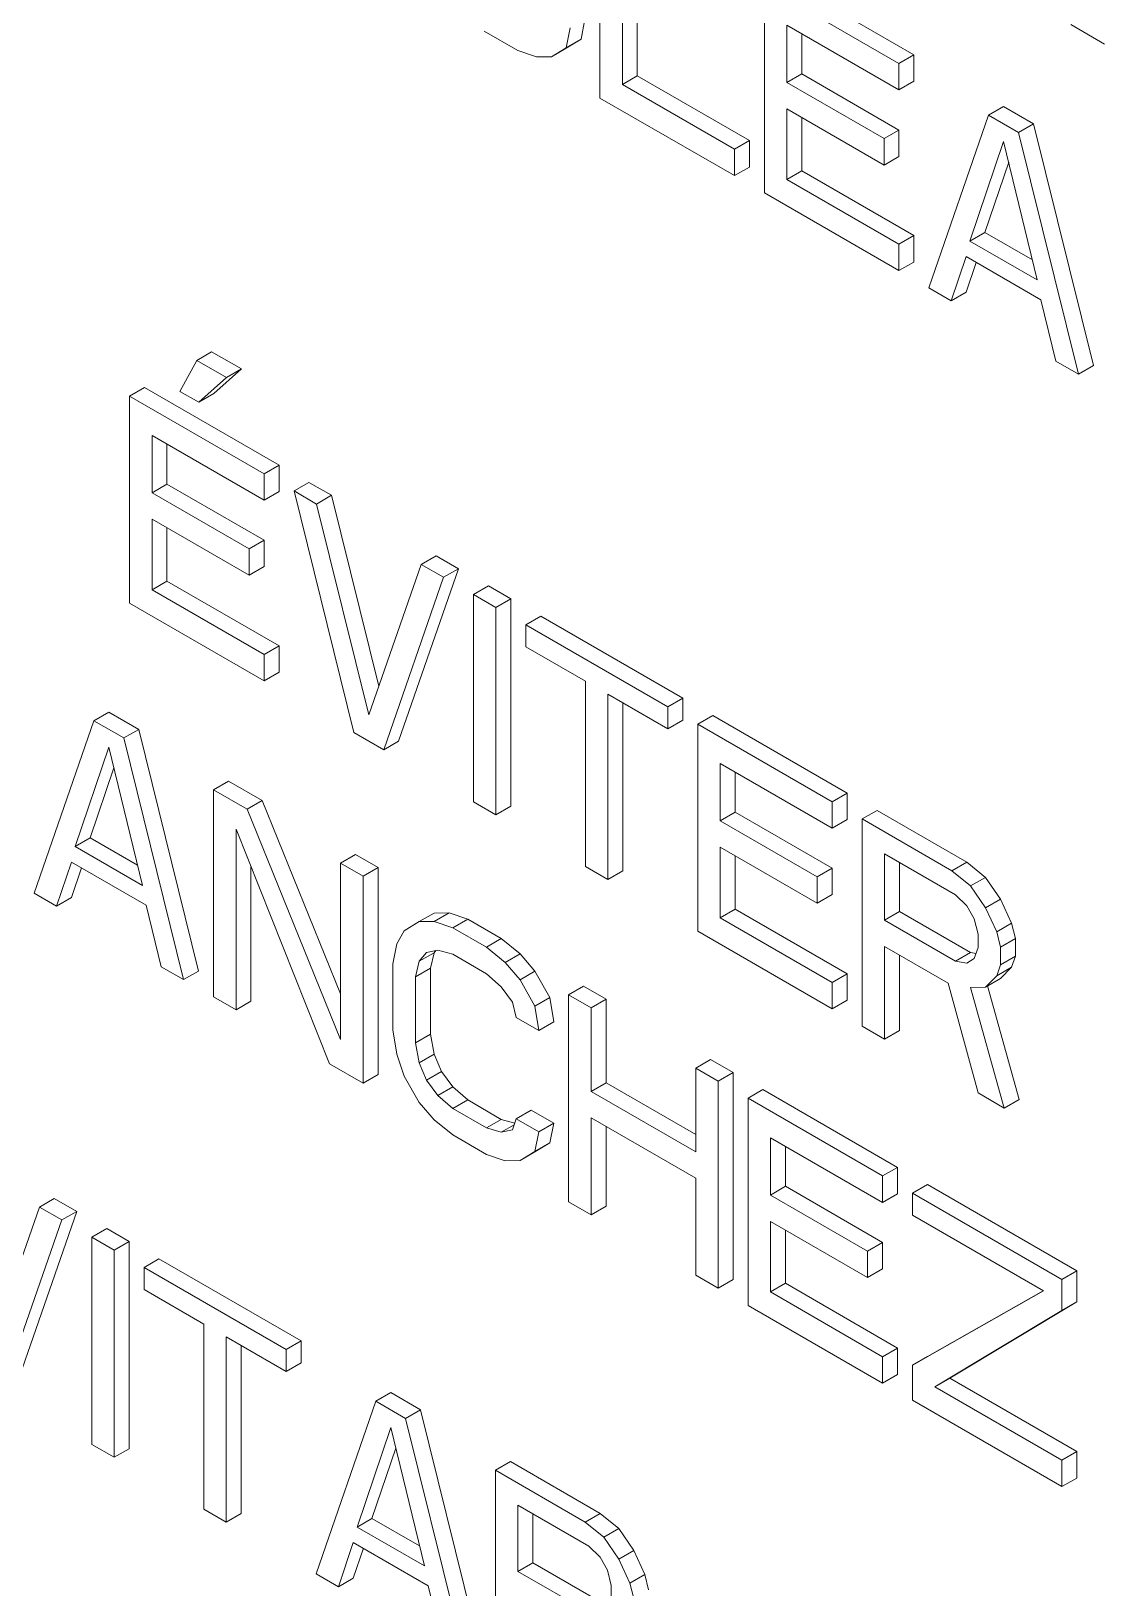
# Model space of a CAD drawing. Header units: millimetres. Extents: x 1920 to 4820, y 310 to 2320.
# Drawn here: x 4576.91 to 4589.56, y 1511.43 to 1529.84 of the extents above; entities that cross this region are included whole.
import ezdxf

# ---------------------------------------------------------------- set-up
doc = ezdxf.new("R2010")
doc.units = ezdxf.units.MM
doc.layers.add('core', color=7, linetype='Continuous', lineweight=20)

msp = doc.modelspace()

# ---------------------------------------------------------------- linework, layer by layer
at = {"layer": 'core'}
for p, q in [((4583.634, 1529.052), (4583.634, 1531.502)), ((4583.899, 1531.349), (4583.899, 1529.212)), ((4584.076, 1531.451), (4584.076, 1529.314)), ((4585.756, 1530.481), (4587.347, 1529.563)), ((4585.579, 1527.93), (4585.579, 1530.379)), ((4585.579, 1530.379), (4587.17, 1529.461)), ((4583.281, 1529.882), (4583.236, 1529.647)), ((4583.413, 1529.749), (4583.457, 1529.984)), ((4585.844, 1529.913), (4585.844, 1529.236)), ((4587.17, 1529.148), (4585.844, 1529.913)), ((4589.6, 1529.69), (4589.203, 1529.92)), ((4582.662, 1529.614), (4582.264, 1529.843)), ((4583.236, 1529.647), (4583.413, 1529.749)), ((4583.236, 1529.642), (4583.413, 1529.749)), ((4586.021, 1529.811), (4586.021, 1529.338)), ((4582.883, 1529.538), (4582.662, 1529.614)), ((4583.06, 1529.54), (4582.883, 1529.538)), ((4583.236, 1529.647), (4583.06, 1529.54)), ((4583.06, 1529.54), (4583.236, 1529.642)), ((4587.17, 1529.461), (4587.347, 1529.563)), ((4587.347, 1529.563), (4587.347, 1529.25)), ((4585.844, 1529.236), (4586.021, 1529.338)), ((4586.021, 1529.338), (4587.17, 1528.674)), ((4587.17, 1529.461), (4587.17, 1529.148)), ((4583.899, 1529.212), (4584.076, 1529.314)), ((4583.899, 1529.212), (4585.225, 1528.446)), ((4584.076, 1529.314), (4585.402, 1528.548)), ((4585.844, 1529.236), (4586.993, 1528.572)), ((4587.17, 1529.148), (4587.347, 1529.25)), ((4585.225, 1528.134), (4583.634, 1529.052)), ((4585.844, 1528.923), (4585.844, 1528.089)), ((4586.993, 1528.26), (4585.844, 1528.923)), ((4586.021, 1528.821), (4586.021, 1528.191)), ((4587.523, 1526.807), (4588.23, 1528.848)), ((4588.23, 1528.848), (4588.407, 1528.95)), ((4588.23, 1528.848), (4588.584, 1528.644)), ((4588.407, 1528.95), (4588.761, 1528.746)), ((4586.993, 1528.572), (4587.17, 1528.674)), ((4587.17, 1528.674), (4587.17, 1528.362)), ((4588.584, 1528.644), (4588.761, 1528.746)), ((4588.584, 1528.644), (4589.291, 1525.786)), ((4589.468, 1525.888), (4588.761, 1528.746)), ((4585.225, 1528.446), (4585.402, 1528.548)), ((4585.225, 1528.446), (4585.225, 1528.134)), ((4585.402, 1528.548), (4585.402, 1528.236)), ((4586.993, 1528.572), (4586.993, 1528.26)), ((4588.407, 1528.538), (4588.009, 1527.36)), ((4588.805, 1526.901), (4588.407, 1528.538)), ((4585.225, 1528.134), (4585.402, 1528.236)), ((4586.993, 1528.26), (4587.17, 1528.362)), ((4588.186, 1527.462), (4588.467, 1528.293)), ((4585.844, 1528.089), (4586.021, 1528.191)), ((4585.844, 1528.089), (4587.17, 1527.324)), ((4586.021, 1528.191), (4587.347, 1527.426)), ((4587.17, 1527.011), (4585.579, 1527.93)), ((4587.17, 1527.324), (4587.347, 1527.426)), ((4587.17, 1527.324), (4587.17, 1527.011)), ((4587.347, 1527.426), (4587.347, 1527.113)), ((4588.009, 1527.36), (4588.186, 1527.462)), ((4588.009, 1527.36), (4588.805, 1526.901)), ((4588.186, 1527.462), (4588.747, 1527.138)), ((4587.965, 1527.177), (4587.788, 1526.654)), ((4588.849, 1526.667), (4587.965, 1527.177)), ((4587.17, 1527.011), (4587.347, 1527.113)), ((4587.965, 1526.756), (4588.084, 1527.108)), ((4587.788, 1526.654), (4587.523, 1526.807)), ((4587.788, 1526.654), (4587.965, 1526.756)), ((4589.026, 1525.939), (4588.849, 1526.667)), ((4578.866, 1525.95), (4579.043, 1526.052)), ((4579.043, 1526.052), (4579.395, 1525.849)), ((4578.668, 1525.583), (4578.866, 1525.95)), ((4578.866, 1525.95), (4579.218, 1525.747)), ((4579.067, 1525.557), (4579.395, 1525.849)), ((4579.218, 1525.747), (4579.395, 1525.849)), ((4589.291, 1525.786), (4589.026, 1525.939)), ((4589.291, 1525.786), (4589.468, 1525.888)), ((4579.218, 1525.747), (4578.89, 1525.455)), ((4578.072, 1525.527), (4578.249, 1525.629)), ((4578.072, 1523.078), (4578.072, 1525.527)), ((4578.072, 1525.527), (4579.663, 1524.609)), ((4578.249, 1525.629), (4579.84, 1524.711)), ((4578.89, 1525.455), (4578.668, 1525.583)), ((4578.89, 1525.455), (4579.067, 1525.557)), ((4578.338, 1525.061), (4578.338, 1524.384)), ((4579.663, 1524.296), (4578.338, 1525.061)), ((4578.514, 1524.959), (4578.514, 1524.486)), ((4579.663, 1524.609), (4579.84, 1524.711)), ((4579.663, 1524.609), (4579.663, 1524.296)), ((4579.84, 1524.711), (4579.84, 1524.398)), ((4578.338, 1524.384), (4578.514, 1524.486)), ((4578.338, 1524.384), (4579.487, 1523.721)), ((4578.514, 1524.486), (4579.663, 1523.823)), ((4579.663, 1524.296), (4579.84, 1524.398)), ((4580.017, 1524.405), (4580.194, 1524.507)), ((4580.017, 1524.405), (4580.282, 1524.251)), ((4580.724, 1521.547), (4580.017, 1524.405)), ((4580.194, 1524.507), (4580.459, 1524.354)), ((4580.282, 1524.251), (4580.459, 1524.354)), ((4581.019, 1522.097), (4580.459, 1524.354)), ((4580.282, 1524.251), (4580.901, 1521.757)), ((4578.338, 1524.071), (4578.338, 1523.237)), ((4579.487, 1523.408), (4578.338, 1524.071)), ((4578.514, 1523.969), (4578.514, 1523.339)), ((4579.487, 1523.721), (4579.663, 1523.823)), ((4579.663, 1523.823), (4579.663, 1523.51)), ((4579.487, 1523.721), (4579.487, 1523.408)), ((4581.52, 1523.537), (4581.696, 1523.639)), ((4581.696, 1523.639), (4581.962, 1523.486)), ((4579.487, 1523.408), (4579.663, 1523.51)), ((4580.901, 1521.757), (4581.52, 1523.537)), ((4581.254, 1521.445), (4581.962, 1523.486)), ((4581.52, 1523.537), (4581.785, 1523.384)), ((4581.785, 1523.384), (4581.962, 1523.486)), ((4578.338, 1523.237), (4578.514, 1523.339)), ((4578.514, 1523.339), (4579.84, 1522.574)), ((4581.785, 1523.384), (4581.078, 1521.343)), ((4582.138, 1523.18), (4582.315, 1523.282)), ((4582.315, 1523.282), (4582.58, 1523.129)), ((4579.663, 1522.159), (4578.072, 1523.078)), ((4578.338, 1523.237), (4579.663, 1522.472)), ((4582.138, 1520.73), (4582.138, 1523.18)), ((4582.138, 1523.18), (4582.403, 1523.027)), ((4582.403, 1523.027), (4582.58, 1523.129)), ((4582.58, 1523.129), (4582.58, 1520.679)), ((4582.403, 1523.027), (4582.403, 1520.577)), ((4582.757, 1522.823), (4582.934, 1522.925)), ((4582.934, 1522.925), (4584.613, 1521.955)), ((4582.757, 1522.562), (4582.757, 1522.823)), ((4582.757, 1522.823), (4584.436, 1521.853)), ((4579.663, 1522.472), (4579.84, 1522.574)), ((4579.84, 1522.574), (4579.84, 1522.261)), ((4583.464, 1522.154), (4582.757, 1522.562)), ((4579.663, 1522.472), (4579.663, 1522.159)), ((4579.663, 1522.159), (4579.84, 1522.261)), ((4583.464, 1519.965), (4583.464, 1522.154)), ((4583.729, 1522.001), (4583.729, 1519.812)), ((4584.436, 1521.592), (4583.729, 1522.001)), ((4577.651, 1521.688), (4577.828, 1521.79)), ((4577.828, 1521.79), (4578.182, 1521.586)), ((4583.906, 1521.899), (4583.906, 1519.914)), ((4584.436, 1521.853), (4584.613, 1521.955)), ((4584.436, 1521.853), (4584.436, 1521.592)), ((4584.613, 1521.955), (4584.613, 1521.695)), ((4576.944, 1519.647), (4577.651, 1521.688)), ((4577.651, 1521.688), (4578.005, 1521.484)), ((4584.436, 1521.592), (4584.613, 1521.695)), ((4584.79, 1521.649), (4584.967, 1521.751)), ((4584.79, 1521.649), (4586.381, 1520.73)), ((4584.79, 1519.199), (4584.79, 1521.649)), ((4584.967, 1521.751), (4586.558, 1520.832)), ((4578.005, 1521.484), (4578.182, 1521.586)), ((4578.005, 1521.484), (4578.712, 1518.626)), ((4578.889, 1518.728), (4578.182, 1521.586)), ((4581.078, 1521.343), (4580.724, 1521.547)), ((4581.078, 1521.343), (4581.254, 1521.445)), ((4577.828, 1521.377), (4577.43, 1520.2)), ((4578.226, 1519.741), (4577.828, 1521.377)), ((4577.607, 1520.302), (4577.888, 1521.132)), ((4585.055, 1521.183), (4585.055, 1520.506)), ((4586.381, 1520.418), (4585.055, 1521.183)), ((4585.232, 1521.081), (4585.232, 1520.608)), ((4579.065, 1520.871), (4579.242, 1520.974)), ((4579.065, 1520.871), (4579.463, 1520.642)), ((4579.065, 1518.422), (4579.065, 1520.871)), ((4579.242, 1520.974), (4579.64, 1520.744)), ((4579.463, 1520.642), (4579.64, 1520.744)), ((4580.568, 1518.457), (4579.64, 1520.744)), ((4582.403, 1520.577), (4582.138, 1520.73)), ((4582.403, 1520.577), (4582.58, 1520.679)), ((4586.381, 1520.73), (4586.558, 1520.832)), ((4586.381, 1520.73), (4586.381, 1520.418)), ((4586.558, 1520.832), (4586.558, 1520.52)), ((4579.463, 1520.642), (4580.568, 1517.919)), ((4585.055, 1520.506), (4585.232, 1520.608)), ((4585.055, 1520.506), (4586.204, 1519.842)), ((4585.232, 1520.608), (4586.381, 1519.944)), ((4586.381, 1520.418), (4586.558, 1520.52)), ((4586.734, 1520.526), (4586.911, 1520.628)), ((4586.734, 1520.526), (4587.795, 1519.914)), ((4586.734, 1518.077), (4586.734, 1520.526)), ((4586.911, 1520.628), (4587.972, 1520.016)), ((4579.331, 1520.406), (4579.331, 1518.269)), ((4580.435, 1517.631), (4579.331, 1520.406)), ((4577.43, 1520.2), (4577.607, 1520.302)), ((4577.43, 1520.2), (4578.226, 1519.741)), ((4577.607, 1520.302), (4578.168, 1519.978)), ((4585.055, 1520.193), (4585.055, 1519.359)), ((4586.204, 1519.529), (4585.055, 1520.193)), ((4577.386, 1520.017), (4577.209, 1519.494)), ((4578.27, 1519.507), (4577.386, 1520.017)), ((4577.386, 1519.596), (4577.505, 1519.948)), ((4579.507, 1519.962), (4579.507, 1518.371)), ((4580.568, 1520.004), (4580.745, 1520.106)), ((4580.568, 1520.004), (4580.833, 1519.851)), ((4580.568, 1517.919), (4580.568, 1520.004)), ((4580.745, 1520.106), (4581.01, 1519.953)), ((4580.833, 1519.851), (4581.01, 1519.953)), ((4581.01, 1519.953), (4581.01, 1517.503)), ((4583.729, 1519.812), (4583.464, 1519.965)), ((4585.232, 1520.091), (4585.232, 1519.461)), ((4586.204, 1519.842), (4586.381, 1519.944)), ((4586.381, 1519.944), (4586.381, 1519.632)), ((4587, 1520.113), (4587, 1519.331)), ((4587.839, 1519.628), (4587, 1520.113)), ((4587.176, 1520.01), (4587.176, 1519.433)), ((4587.795, 1519.914), (4587.972, 1520.016)), ((4588.193, 1519.836), (4587.972, 1520.016)), ((4580.833, 1519.851), (4580.833, 1517.401)), ((4583.729, 1519.812), (4583.906, 1519.914)), ((4586.204, 1519.842), (4586.204, 1519.529)), ((4587.795, 1519.914), (4588.016, 1519.734)), ((4588.016, 1519.734), (4588.193, 1519.836)), ((4588.37, 1519.578), (4588.193, 1519.836)), ((4577.209, 1519.494), (4576.944, 1519.647)), ((4577.209, 1519.494), (4577.386, 1519.596)), ((4586.204, 1519.529), (4586.381, 1519.632)), ((4587.972, 1519.499), (4587.839, 1519.628)), ((4588.016, 1519.734), (4588.193, 1519.476)), ((4588.193, 1519.476), (4588.37, 1519.578)), ((4588.502, 1519.293), (4588.37, 1519.578)), ((4578.447, 1518.779), (4578.27, 1519.507)), ((4581.496, 1519.312), (4581.673, 1519.414)), ((4581.673, 1519.314), (4581.85, 1519.416)), ((4581.85, 1519.416), (4581.673, 1519.414)), ((4582.071, 1519.341), (4581.85, 1519.416)), ((4585.055, 1519.359), (4585.232, 1519.461)), ((4585.232, 1519.461), (4586.558, 1518.696)), ((4587, 1519.331), (4587.176, 1519.433)), ((4587.176, 1519.433), (4588.016, 1518.948)), ((4588.06, 1519.344), (4587.972, 1519.499)), ((4588.193, 1519.476), (4588.325, 1519.191)), ((4581.231, 1519.048), (4581.319, 1519.205)), ((4581.319, 1519.205), (4581.496, 1519.312)), ((4581.496, 1519.312), (4581.673, 1519.314)), ((4581.673, 1519.314), (4581.894, 1519.239)), ((4581.894, 1519.239), (4582.071, 1519.341)), ((4581.894, 1519.239), (4582.292, 1519.009)), ((4582.071, 1519.341), (4582.468, 1519.111)), ((4586.381, 1518.281), (4584.79, 1519.199)), ((4585.055, 1519.359), (4586.381, 1518.594)), ((4587, 1519.331), (4587.839, 1518.846)), ((4588.105, 1519.162), (4588.06, 1519.344)), ((4588.325, 1519.191), (4588.502, 1519.293)), ((4588.546, 1519.111), (4588.502, 1519.293)), ((4581.187, 1518.813), (4581.231, 1519.048)), ((4582.292, 1519.009), (4582.468, 1519.111)), ((4582.689, 1518.931), (4582.468, 1519.111)), ((4587, 1519.018), (4587, 1517.924)), ((4587.751, 1518.584), (4587, 1519.018)), ((4588.105, 1519.006), (4588.105, 1519.162)), ((4588.325, 1519.191), (4588.37, 1519.009)), ((4588.37, 1519.009), (4588.546, 1519.111)), ((4588.546, 1519.111), (4588.546, 1518.902)), ((4581.496, 1518.843), (4581.452, 1518.66)), ((4581.584, 1518.948), (4581.496, 1518.843)), ((4581.496, 1518.843), (4581.673, 1518.945)), ((4581.717, 1518.976), (4581.584, 1518.948)), ((4581.629, 1518.762), (4581.673, 1518.945)), ((4581.673, 1518.945), (4581.695, 1518.971)), ((4581.894, 1518.926), (4581.717, 1518.976)), ((4582.292, 1518.696), (4581.894, 1518.926)), ((4582.292, 1519.009), (4582.513, 1518.829)), ((4582.513, 1518.829), (4582.689, 1518.931)), ((4582.866, 1518.725), (4582.689, 1518.931)), ((4587.176, 1518.916), (4587.176, 1518.026)), ((4587.839, 1518.846), (4588.016, 1518.948)), ((4587.839, 1518.846), (4587.972, 1518.822)), ((4587.972, 1518.822), (4588.06, 1518.875)), ((4588.081, 1518.936), (4588.016, 1518.948)), ((4588.06, 1518.875), (4588.105, 1519.006)), ((4588.37, 1519.009), (4588.37, 1518.8)), ((4588.37, 1518.8), (4588.546, 1518.902)), ((4588.502, 1518.772), (4588.546, 1518.902)), ((4578.712, 1518.626), (4578.447, 1518.779)), ((4578.712, 1518.626), (4578.889, 1518.728)), ((4581.187, 1518.031), (4581.187, 1518.813)), ((4581.452, 1518.66), (4581.629, 1518.762)), ((4581.452, 1518.66), (4581.452, 1517.878)), ((4581.629, 1518.762), (4581.629, 1517.98)), ((4582.468, 1518.542), (4582.292, 1518.696)), ((4582.513, 1518.829), (4582.689, 1518.623)), ((4582.689, 1518.623), (4582.866, 1518.725)), ((4583.043, 1518.414), (4582.866, 1518.725)), ((4586.381, 1518.594), (4586.558, 1518.696)), ((4586.558, 1518.696), (4586.558, 1518.383)), ((4588.325, 1518.67), (4588.193, 1518.538)), ((4588.37, 1518.8), (4588.325, 1518.67)), ((4588.325, 1518.67), (4588.502, 1518.772)), ((4588.37, 1518.64), (4588.502, 1518.772)), ((4582.601, 1518.361), (4582.468, 1518.542)), ((4582.689, 1518.623), (4582.866, 1518.312)), ((4583.264, 1518.448), (4583.441, 1518.55)), ((4583.441, 1518.55), (4583.706, 1518.396)), ((4586.381, 1518.594), (4586.381, 1518.281)), ((4588.105, 1517.286), (4587.751, 1518.584)), ((4588.193, 1518.538), (4588.016, 1518.535)), ((4588.016, 1518.535), (4588.414, 1517.107)), ((4588.193, 1518.538), (4588.37, 1518.64)), ((4588.591, 1517.209), (4588.217, 1518.551)), ((4579.331, 1518.269), (4579.065, 1518.422)), ((4579.331, 1518.269), (4579.507, 1518.371)), ((4582.645, 1518.179), (4582.601, 1518.361)), ((4582.866, 1518.312), (4583.043, 1518.414)), ((4582.866, 1518.312), (4582.91, 1518.026)), ((4583.087, 1518.128), (4583.043, 1518.414)), ((4583.264, 1518.448), (4583.529, 1518.294)), ((4583.264, 1515.998), (4583.264, 1518.448)), ((4583.529, 1518.294), (4583.706, 1518.396)), ((4583.529, 1518.294), (4583.529, 1517.304)), ((4583.706, 1518.396), (4583.706, 1517.406)), ((4586.381, 1518.281), (4586.558, 1518.383)), ((4582.91, 1518.026), (4582.645, 1518.179)), ((4582.91, 1518.026), (4583.087, 1518.128)), ((4581.231, 1517.745), (4581.187, 1518.031)), ((4581.452, 1517.878), (4581.629, 1517.98)), ((4581.673, 1517.746), (4581.629, 1517.98)), ((4587, 1517.924), (4586.734, 1518.077)), ((4587, 1517.924), (4587.176, 1518.026)), ((4581.319, 1517.486), (4581.231, 1517.745)), ((4581.452, 1517.878), (4581.496, 1517.644)), ((4581.496, 1517.644), (4581.673, 1517.746)), ((4581.761, 1517.539), (4581.673, 1517.746)), ((4580.833, 1517.401), (4580.435, 1517.631)), ((4581.496, 1517.644), (4581.584, 1517.437)), ((4584.766, 1517.58), (4584.943, 1517.682)), ((4584.766, 1517.58), (4585.032, 1517.427)), ((4584.766, 1516.59), (4584.766, 1517.58)), ((4584.943, 1517.682), (4585.208, 1517.529)), ((4580.833, 1517.401), (4581.01, 1517.503)), ((4581.496, 1517.175), (4581.319, 1517.486)), ((4581.584, 1517.437), (4581.761, 1517.539)), ((4581.584, 1517.437), (4581.717, 1517.256)), ((4581.717, 1517.256), (4581.894, 1517.358)), ((4581.894, 1517.358), (4581.761, 1517.539)), ((4582.071, 1517.204), (4581.894, 1517.358)), ((4583.529, 1517.304), (4583.706, 1517.406)), ((4583.706, 1517.406), (4584.766, 1516.794)), ((4585.032, 1517.427), (4585.208, 1517.529)), ((4585.032, 1517.427), (4585.032, 1514.977)), ((4585.208, 1517.529), (4585.208, 1515.079)), ((4581.673, 1516.969), (4581.496, 1517.175)), ((4581.717, 1517.256), (4581.894, 1517.102)), ((4581.894, 1517.102), (4582.071, 1517.204)), ((4582.071, 1517.204), (4582.468, 1516.974)), ((4583.529, 1517.304), (4584.766, 1516.59)), ((4585.385, 1517.223), (4585.562, 1517.325)), ((4585.385, 1514.773), (4585.385, 1517.223)), ((4585.385, 1517.223), (4586.976, 1516.304)), ((4585.562, 1517.325), (4587.153, 1516.406)), ((4588.414, 1517.107), (4588.105, 1517.286)), ((4588.414, 1517.107), (4588.591, 1517.209)), ((4581.894, 1517.102), (4582.292, 1516.872)), ((4582.645, 1516.981), (4582.822, 1517.083)), ((4582.822, 1517.083), (4583.087, 1516.93)), ((4583.529, 1516.992), (4583.529, 1515.845)), ((4584.766, 1516.277), (4583.529, 1516.992)), ((4581.894, 1516.789), (4581.673, 1516.969)), ((4582.292, 1516.872), (4582.468, 1516.974)), ((4582.292, 1516.872), (4582.468, 1516.822)), ((4582.628, 1516.929), (4582.468, 1516.974)), ((4582.468, 1516.822), (4582.621, 1516.911)), ((4582.468, 1516.822), (4582.601, 1516.85)), ((4582.601, 1516.85), (4582.645, 1516.981)), ((4582.645, 1516.981), (4582.91, 1516.828)), ((4582.91, 1516.828), (4582.866, 1516.592)), ((4582.91, 1516.828), (4583.087, 1516.93)), ((4583.043, 1516.695), (4583.087, 1516.93)), ((4583.706, 1516.889), (4583.706, 1515.947)), ((4582.292, 1516.559), (4581.894, 1516.789)), ((4582.866, 1516.592), (4583.043, 1516.695)), ((4582.866, 1516.588), (4583.043, 1516.695)), ((4585.65, 1516.757), (4585.65, 1516.079)), ((4586.976, 1515.992), (4585.65, 1516.757)), ((4585.827, 1516.655), (4585.827, 1516.182)), ((4582.513, 1516.484), (4582.292, 1516.559)), ((4582.689, 1516.486), (4582.513, 1516.484)), ((4582.866, 1516.592), (4582.689, 1516.486)), ((4582.689, 1516.486), (4582.866, 1516.588)), ((4584.766, 1515.131), (4584.766, 1516.277)), ((4586.976, 1516.304), (4587.153, 1516.406)), ((4586.976, 1516.304), (4586.976, 1515.992)), ((4587.153, 1516.406), (4587.153, 1516.094)), ((4585.65, 1516.079), (4585.827, 1516.182)), ((4585.65, 1516.079), (4586.799, 1515.416)), ((4585.827, 1516.182), (4586.976, 1515.518)), ((4586.976, 1515.992), (4587.153, 1516.094)), ((4587.33, 1516.1), (4587.506, 1516.202)), ((4587.33, 1516.1), (4589.097, 1515.079)), ((4587.33, 1515.84), (4587.33, 1516.1)), ((4587.506, 1516.202), (4589.274, 1515.182)), ((4576.387, 1514.157), (4577.006, 1515.937)), ((4576.741, 1513.844), (4577.448, 1515.886)), ((4577.006, 1515.937), (4577.183, 1516.039)), ((4577.006, 1515.937), (4577.271, 1515.784)), ((4577.183, 1516.039), (4577.448, 1515.886)), ((4577.271, 1515.784), (4577.448, 1515.886)), ((4583.529, 1515.845), (4583.264, 1515.998)), ((4583.529, 1515.845), (4583.706, 1515.947)), ((4577.271, 1515.784), (4576.564, 1513.742)), ((4585.65, 1515.767), (4585.65, 1514.933)), ((4586.799, 1515.103), (4585.65, 1515.767)), ((4588.877, 1514.946), (4587.33, 1515.84)), ((4577.625, 1515.579), (4577.802, 1515.682)), ((4577.625, 1515.579), (4577.89, 1515.426)), ((4577.625, 1513.13), (4577.625, 1515.579)), ((4577.802, 1515.682), (4578.067, 1515.528)), ((4577.89, 1515.426), (4578.067, 1515.528)), ((4578.067, 1515.528), (4578.067, 1513.079)), ((4585.827, 1515.665), (4585.827, 1515.035)), ((4586.799, 1515.416), (4586.976, 1515.518)), ((4586.976, 1515.518), (4586.976, 1515.205)), ((4577.89, 1515.426), (4577.89, 1512.977)), ((4586.799, 1515.416), (4586.799, 1515.103)), ((4578.244, 1515.222), (4578.42, 1515.324)), ((4578.244, 1514.962), (4578.244, 1515.222)), ((4578.244, 1515.222), (4579.923, 1514.253)), ((4578.42, 1515.324), (4580.1, 1514.355)), ((4586.799, 1515.103), (4586.976, 1515.205)), ((4589.097, 1515.079), (4589.274, 1515.182)), ((4589.274, 1515.182), (4589.274, 1514.817)), ((4585.032, 1514.977), (4584.766, 1515.131)), ((4585.032, 1514.977), (4585.208, 1515.079)), ((4585.65, 1514.933), (4585.827, 1515.035)), ((4585.827, 1515.035), (4587.153, 1514.269)), ((4589.097, 1515.079), (4589.097, 1514.715)), ((4578.951, 1514.553), (4578.244, 1514.962)), ((4585.65, 1514.933), (4586.976, 1514.167)), ((4587.33, 1514.068), (4588.877, 1514.946)), ((4588.875, 1514.947), (4587.506, 1514.17)), ((4587.772, 1513.912), (4589.274, 1514.817)), ((4589.097, 1514.715), (4589.274, 1514.817)), ((4586.976, 1513.855), (4585.385, 1514.773)), ((4589.097, 1514.715), (4587.595, 1513.81)), ((4578.951, 1512.365), (4578.951, 1514.553)), ((4579.216, 1514.4), (4579.216, 1512.211)), ((4579.923, 1513.992), (4579.216, 1514.4)), ((4579.393, 1514.298), (4579.393, 1512.313)), ((4579.923, 1514.253), (4580.1, 1514.355)), ((4579.923, 1514.253), (4579.923, 1513.992)), ((4580.1, 1514.355), (4580.1, 1514.094)), ((4586.976, 1514.167), (4587.153, 1514.269)), ((4587.153, 1514.269), (4587.153, 1513.957)), ((4579.923, 1513.992), (4580.1, 1514.094)), ((4586.976, 1514.167), (4586.976, 1513.855)), ((4587.33, 1514.068), (4587.506, 1514.17)), ((4587.33, 1513.651), (4587.33, 1514.068)), ((4586.976, 1513.855), (4587.153, 1513.957)), ((4587.595, 1513.81), (4587.772, 1513.912)), ((4587.772, 1513.912), (4589.274, 1513.045)), ((4580.984, 1513.64), (4581.16, 1513.742)), ((4581.16, 1513.742), (4581.514, 1513.538)), ((4587.595, 1513.81), (4589.097, 1512.943)), ((4580.277, 1511.599), (4580.984, 1513.64)), ((4580.984, 1513.64), (4581.337, 1513.436)), ((4581.337, 1513.436), (4581.514, 1513.538)), ((4582.221, 1510.68), (4581.514, 1513.538)), ((4589.097, 1512.63), (4587.33, 1513.651)), ((4581.16, 1513.33), (4580.763, 1512.152)), ((4581.558, 1511.693), (4581.16, 1513.33)), ((4581.337, 1513.436), (4582.044, 1510.578)), ((4577.89, 1512.977), (4577.625, 1513.13)), ((4577.89, 1512.977), (4578.067, 1513.079)), ((4580.939, 1512.254), (4581.22, 1513.085)), ((4589.097, 1512.943), (4589.274, 1513.045)), ((4589.097, 1512.943), (4589.097, 1512.63)), ((4589.274, 1513.045), (4589.274, 1512.732)), ((4582.398, 1512.824), (4582.575, 1512.926)), ((4582.398, 1512.824), (4583.458, 1512.211)), ((4582.398, 1510.374), (4582.398, 1512.824)), ((4582.575, 1512.926), (4583.635, 1512.313)), ((4589.097, 1512.63), (4589.274, 1512.732)), ((4582.663, 1512.41), (4582.663, 1511.628)), ((4583.503, 1511.925), (4582.663, 1512.41)), ((4579.216, 1512.211), (4578.951, 1512.365)), ((4579.216, 1512.211), (4579.393, 1512.313)), ((4580.763, 1512.152), (4580.939, 1512.254)), ((4580.939, 1512.254), (4581.5, 1511.93)), ((4582.84, 1512.308), (4582.84, 1511.73)), ((4583.458, 1512.211), (4583.635, 1512.313)), ((4583.458, 1512.211), (4583.679, 1512.032)), ((4583.856, 1512.134), (4583.635, 1512.313)), ((4580.763, 1512.152), (4581.558, 1511.693)), ((4583.679, 1512.032), (4583.856, 1512.134)), ((4583.679, 1512.032), (4583.856, 1511.773)), ((4584.033, 1511.875), (4583.856, 1512.134)), ((4580.718, 1511.969), (4580.542, 1511.446)), ((4581.602, 1511.459), (4580.718, 1511.969)), ((4580.718, 1511.548), (4580.838, 1511.901)), ((4583.635, 1511.797), (4583.503, 1511.925)), ((4583.856, 1511.773), (4584.033, 1511.875)), ((4584.166, 1511.59), (4584.033, 1511.875)), ((4582.663, 1511.628), (4582.84, 1511.73)), ((4582.84, 1511.73), (4583.679, 1511.246)), ((4583.724, 1511.641), (4583.635, 1511.797)), ((4583.856, 1511.773), (4583.989, 1511.488)), ((4580.542, 1511.446), (4580.277, 1511.599)), ((4580.542, 1511.446), (4580.718, 1511.548)), ((4582.663, 1511.628), (4583.503, 1511.144)), ((4583.768, 1511.46), (4583.724, 1511.641)), ((4583.989, 1511.488), (4584.166, 1511.59)), ((4583.989, 1511.488), (4584.033, 1511.306)), ((4584.21, 1511.408), (4584.166, 1511.59)), ((4581.779, 1510.732), (4581.602, 1511.459)), ((4583.768, 1511.303), (4583.768, 1511.46))]:
    msp.add_line(p, q, dxfattribs=at)

doc.saveas('drawing.dxf')
